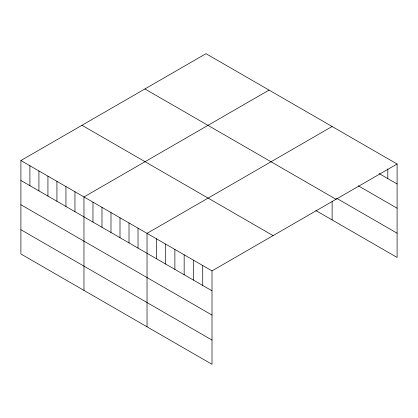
<?xml version="1.0" encoding="UTF-8"?>
<svg xmlns="http://www.w3.org/2000/svg" width="418" height="418" viewBox="0 0 418 418"><rect width="100%" height="100%" fill="white"/><g stroke="black" fill="none" stroke-linecap="round" stroke-linejoin="round"><path stroke-width="0.63" d="M397.1 164.018L212.01 270.88L212.01 364.318L20.9 253.982L20.9 160.543L205.99 53.682L397.1 164.018L397.1 257.457L315.794 210.515M269.056 90.095L83.966 196.956L83.966 290.395M332.122 126.502L147.031 233.364L147.031 326.803M379.079 173.548L397.1 183.951M358.33 185.827L397.1 208.211M336.49 198.21L397.1 233.202M144.91 88.945L336.02 199.281M81.98 125.28L273.09 235.616M20.9 160.543L212.01 270.88M20.9 180.482L212.01 290.813M20.9 204.736L212.01 315.073M20.9 229.728L212.01 340.064M387.815 168.95L387.815 178.596M332.122 201.283L332.122 219.941M202.725 265.519L202.725 285.457M193.445 260.163L193.445 280.097M184.16 254.802L184.16 274.736M174.881 249.441L174.881 269.38M165.596 244.086L165.596 264.019M156.316 238.725L156.316 258.658M138.024 228.165L138.024 248.099M129.01 222.961L129.01 242.9M120.003 217.762L120.003 237.696M110.995 212.558L110.995 232.497M101.987 207.359L101.987 227.293M92.974 202.155L92.974 222.094M74.958 191.752L74.958 211.691M65.945 186.553L65.945 206.487M56.937 181.349L56.937 201.288M47.929 176.15L47.929 196.084M38.921 170.946L38.921 190.885M29.908 165.747L29.908 185.681"/></g></svg>
